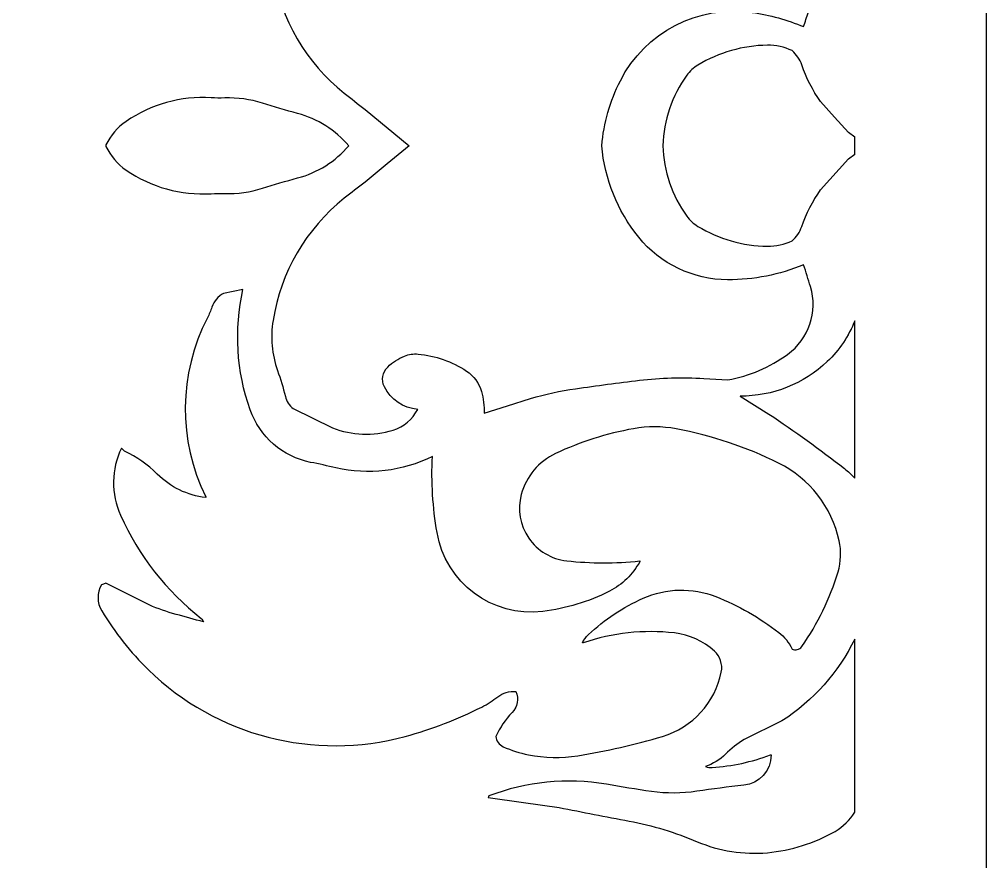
# Model space of a CAD drawing. Header units: centimetres. Extents: x -9.2 to 7.1, y -14.1 to 13.9.
# Drawn here: x -5.498 to -1.817, y -2.823 to 0.384 of the extents above; entities that cross this region are included whole.
import ezdxf

# ---------------------------------------------------------------- set-up
doc = ezdxf.new("R2010")
doc.units = ezdxf.units.CM
doc.header["$MEASUREMENT"] = 0
doc.layers.add('layer 1', color=7, linetype='Continuous')

msp = doc.modelspace()

# ---------------------------------------------------------------- linework, layer by layer
at = {"layer": 'layer 1', "color": 177}
for points, knots in [([(-9.17793, 13.91214), (-9.17793, 13.91214), (-1.81724, 13.91214), (-1.81724, 13.91214), (-1.81724, 13.91214), (-1.81724, 13.91214), (-1.81724, -14.10717), (-1.81724, -14.10717), (-1.81724, -14.10717), (-1.81724, -14.10717), (-9.17793, -14.10717), (-9.17793, -14.10717), (-9.17793, -14.10717), (-9.17793, -14.10717), (-9.17793, 13.91214), (-9.17793, 13.91214)], [0, 0, 0, 0, 0.2, 0.2, 0.2, 0.2, 0.4, 0.4, 0.4, 0.4, 0.6, 0.6, 0.6, 0.6, 1, 1, 1, 1]), ([(-3.28163, -0.09752), (-3.27059, -0.22496), (-3.2217, -0.34609), (-3.14118, -0.44548), (-3.14118, -0.44548), (-3.05841, -0.5476), (-2.93431, -0.60717), (-2.80286, -0.60777), (-2.80286, -0.60777), (-2.70357, -0.60823), (-2.60524, -0.58883), (-2.51355, -0.5507), (-2.51355, -0.5507), (-2.50473, -0.57832), (-2.4961, -0.60602), (-2.48764, -0.63377), (-2.48764, -0.63377), (-2.45845, -0.72942), (-2.4935, -0.83312), (-2.57463, -0.8916), (-2.57463, -0.8916), (-2.64235, -0.94035), (-2.71998, -0.97367), (-2.80196, -0.98918), (-2.80196, -0.98918), (-2.80196, -0.98918), (-2.84757, -0.98623), (-2.84757, -0.98623), (-2.84757, -0.98623), (-2.84757, -0.98623), (-2.89319, -0.98329), (-2.89319, -0.98329), (-2.89319, -0.98329), (-2.9749, -0.9781), (-3.0569, -0.98044), (-3.13819, -0.99029), (-3.13819, -0.99029), (-3.21929, -1.00011), (-3.3003, -1.01078), (-3.38118, -1.02232), (-3.38118, -1.02232), (-3.4391, -1.03057), (-3.49631, -1.0431), (-3.55237, -1.0598), (-3.55237, -1.0598), (-3.55237, -1.0598), (-3.64066, -1.08775), (-3.64066, -1.08775), (-3.64066, -1.08775), (-3.64066, -1.08775), (-3.72895, -1.11571), (-3.72895, -1.11571), (-3.72895, -1.11571), (-3.72849, -1.08789), (-3.73201, -1.06015), (-3.7394, -1.03333), (-3.7394, -1.03333), (-3.74824, -1.00119), (-3.76846, -0.97338), (-3.79633, -0.95507), (-3.79633, -0.95507), (-3.85154, -0.91878), (-3.91478, -0.89656), (-3.98055, -0.89037), (-3.98055, -0.89037), (-3.99809, -0.88871), (-4.01575, -0.89132), (-4.03206, -0.89794), (-4.03206, -0.89794), (-4.0559, -0.90764), (-4.07763, -0.92184), (-4.09606, -0.93981), (-4.09606, -0.93981), (-4.11624, -0.95949), (-4.12144, -0.98993), (-4.10889, -1.01518), (-4.10889, -1.01518), (-4.08459, -1.06409), (-4.03647, -1.09667), (-3.98203, -1.101), (-3.98203, -1.101), (-4.00113, -1.13909), (-4.03504, -1.1677), (-4.0758, -1.18013), (-4.0758, -1.18013), (-4.15122, -1.20311), (-4.23222, -1.20011), (-4.30574, -1.17162), (-4.30574, -1.17162), (-4.30574, -1.17162), (-4.38078, -1.13483), (-4.38078, -1.13483), (-4.38078, -1.13483), (-4.38078, -1.13483), (-4.45583, -1.09804), (-4.45583, -1.09804), (-4.45583, -1.09804), (-4.47052, -1.08628), (-4.48095, -1.07002), (-4.48553, -1.05176), (-4.48553, -1.05176), (-4.4939, -1.01844), (-4.50377, -0.98551), (-4.51514, -0.95308), (-4.51514, -0.95308), (-4.53655, -0.892), (-4.54245, -0.82651), (-4.53233, -0.76258), (-4.53233, -0.76258), (-4.5033, -0.57921), (-4.40652, -0.41329), (-4.26126, -0.29768), (-4.26126, -0.29768), (-4.23506, -0.27683), (-4.20869, -0.25622), (-4.18214, -0.23583), (-4.18214, -0.23583), (-4.18214, -0.23583), (-4.09826, -0.16668), (-4.09826, -0.16668), (-4.09826, -0.16668), (-4.09826, -0.16668), (-4.01439, -0.09752), (-4.01439, -0.09752), (-4.01439, -0.09752), (-4.01439, -0.09752), (-4.18214, 0.04078), (-4.18214, 0.04078), (-4.18214, 0.04078), (-4.20869, 0.06116), (-4.23506, 0.08178), (-4.26126, 0.10262), (-4.26126, 0.10262), (-4.40654, 0.21821), (-4.50327, 0.38416), (-4.53233, 0.56753), (-4.53233, 0.56753), (-4.54246, 0.63147), (-4.53655, 0.69694), (-4.51514, 0.75803), (-4.51514, 0.75803), (-4.50377, 0.79046), (-4.4939, 0.8234), (-4.48553, 0.85674), (-4.48553, 0.85674), (-4.48095, 0.87499), (-4.47052, 0.89125), (-4.45583, 0.90301), (-4.45583, 0.90301), (-4.45583, 0.90301), (-4.30574, 0.97657), (-4.30574, 0.97657), (-4.30574, 0.97657), (-4.23222, 1.00506), (-4.15122, 1.00806), (-4.07581, 0.98508), (-4.07581, 0.98508), (-4.03504, 0.97267), (-4.00113, 0.94404), (-3.98203, 0.90594), (-3.98203, 0.90594), (-4.03647, 0.90159), (-4.08461, 0.86905), (-4.10889, 0.82014), (-4.10889, 0.82014), (-4.12143, 0.79486), (-4.11625, 0.76443), (-4.09606, 0.74475), (-4.09606, 0.74475), (-4.0538, 0.70358), (-3.99382, 0.68623), (-3.93612, 0.69854), (-3.93612, 0.69854), (-3.88113, 0.71026), (-3.82958, 0.7344), (-3.78536, 0.76914), (-3.78536, 0.76914), (-3.76305, 0.78668), (-3.74693, 0.8109), (-3.7394, 0.83829), (-3.7394, 0.83829), (-3.73201, 0.86511), (-3.72849, 0.89283), (-3.72895, 0.92065), (-3.72895, 0.92065), (-3.72895, 0.92065), (-3.64066, 0.8927), (-3.64066, 0.8927), (-3.64066, 0.8927), (-3.64066, 0.8927), (-3.55237, 0.86475), (-3.55237, 0.86475), (-3.55237, 0.86475), (-3.4963, 0.84805), (-3.43909, 0.83552), (-3.38117, 0.82727), (-3.38117, 0.82727), (-3.3003, 0.81574), (-3.21929, 0.80506), (-3.13819, 0.79524), (-3.13819, 0.79524), (-3.0569, 0.78539), (-2.9749, 0.78305), (-2.89319, 0.78823), (-2.89319, 0.78823), (-2.89319, 0.78823), (-2.84757, 0.79118), (-2.84757, 0.79118), (-2.84757, 0.79118), (-2.84757, 0.79118), (-2.80196, 0.79412), (-2.80196, 0.79412), (-2.80196, 0.79412), (-2.74309, 0.78299), (-2.68598, 0.764), (-2.63216, 0.73767), (-2.63216, 0.73767), (-2.51118, 0.67855), (-2.45277, 0.53873), (-2.49546, 0.41101), (-2.49546, 0.41101), (-2.50162, 0.39261), (-2.50765, 0.37416), (-2.51355, 0.35567), (-2.51355, 0.35567), (-2.57635, 0.38178), (-2.64214, 0.39993), (-2.70945, 0.40969), (-2.70945, 0.40969), (-2.91518, 0.43947), (-3.11685, 0.33505), (-3.21098, 0.14971), (-3.21098, 0.14971), (-3.25019, 0.07259), (-3.27416, -0.01133), (-3.28163, -0.09752), (-3.28163, -0.09752), (-3.28163, -0.09752), (-3.28163, -0.09752), (-3.28163, -0.09752)], [0, 0, 0, 0, 0.0163934, 0.0163934, 0.0163934, 0.0163934, 0.0327869, 0.0327869, 0.0327869, 0.0327869, 0.0491803, 0.0491803, 0.0491803, 0.0491803, 0.0655738, 0.0655738, 0.0655738, 0.0655738, 0.0819672, 0.0819672, 0.0819672, 0.0819672, 0.0983607, 0.0983607, 0.0983607, 0.0983607, 0.1147541, 0.1147541, 0.1147541, 0.1147541, 0.1311475, 0.1311475, 0.1311475, 0.1311475, 0.147541, 0.147541, 0.147541, 0.147541, 0.1639344, 0.1639344, 0.1639344, 0.1639344, 0.1803279, 0.1803279, 0.1803279, 0.1803279, 0.1967213, 0.1967213, 0.1967213, 0.1967213, 0.2131148, 0.2131148, 0.2131148, 0.2131148, 0.2295082, 0.2295082, 0.2295082, 0.2295082, 0.2459016, 0.2459016, 0.2459016, 0.2459016, 0.2622951, 0.2622951, 0.2622951, 0.2622951, 0.2786885, 0.2786885, 0.2786885, 0.2786885, 0.295082, 0.295082, 0.295082, 0.295082, 0.3114754, 0.3114754, 0.3114754, 0.3114754, 0.3278689, 0.3278689, 0.3278689, 0.3278689, 0.3442623, 0.3442623, 0.3442623, 0.3442623, 0.3606557, 0.3606557, 0.3606557, 0.3606557, 0.3770492, 0.3770492, 0.3770492, 0.3770492, 0.3934426, 0.3934426, 0.3934426, 0.3934426, 0.4098361, 0.4098361, 0.4098361, 0.4098361, 0.4262295, 0.4262295, 0.4262295, 0.4262295, 0.442623, 0.442623, 0.442623, 0.442623, 0.4590164, 0.4590164, 0.4590164, 0.4590164, 0.4754098, 0.4754098, 0.4754098, 0.4754098, 0.4918033, 0.4918033, 0.4918033, 0.4918033, 0.5081967, 0.5081967, 0.5081967, 0.5081967, 0.5245902, 0.5245902, 0.5245902, 0.5245902, 0.5409836, 0.5409836, 0.5409836, 0.5409836, 0.557377, 0.557377, 0.557377, 0.557377, 0.5737705, 0.5737705, 0.5737705, 0.5737705, 0.5901639, 0.5901639, 0.5901639, 0.5901639, 0.6065574, 0.6065574, 0.6065574, 0.6065574, 0.6229508, 0.6229508, 0.6229508, 0.6229508, 0.6393443, 0.6393443, 0.6393443, 0.6393443, 0.6557377, 0.6557377, 0.6557377, 0.6557377, 0.6721311, 0.6721311, 0.6721311, 0.6721311, 0.6885246, 0.6885246, 0.6885246, 0.6885246, 0.704918, 0.704918, 0.704918, 0.704918, 0.7213115, 0.7213115, 0.7213115, 0.7213115, 0.7377049, 0.7377049, 0.7377049, 0.7377049, 0.7540984, 0.7540984, 0.7540984, 0.7540984, 0.7704918, 0.7704918, 0.7704918, 0.7704918, 0.7868852, 0.7868852, 0.7868852, 0.7868852, 0.8032787, 0.8032787, 0.8032787, 0.8032787, 0.8196721, 0.8196721, 0.8196721, 0.8196721, 0.8360656, 0.8360656, 0.8360656, 0.8360656, 0.852459, 0.852459, 0.852459, 0.852459, 0.8688525, 0.8688525, 0.8688525, 0.8688525, 0.8852459, 0.8852459, 0.8852459, 0.8852459, 0.9016393, 0.9016393, 0.9016393, 0.9016393, 0.9180328, 0.9180328, 0.9180328, 0.9180328, 0.9344262, 0.9344262, 0.9344262, 0.9344262, 0.9508197, 0.9508197, 0.9508197, 0.9508197, 0.9672131, 0.9672131, 0.9672131, 0.9672131, 1, 1, 1, 1]), ([(-2.31906, -0.0651), (-2.31906, -0.0651), (-2.31906, -0.12994), (-2.31906, -0.12994), (-2.31906, -0.12994), (-2.31906, -0.12994), (-2.34289, -0.14756), (-2.34289, -0.14756), (-2.34289, -0.14756), (-2.34289, -0.14756), (-2.44882, -0.26527), (-2.44882, -0.26527), (-2.44882, -0.26527), (-2.47933, -0.30824), (-2.50352, -0.35536), (-2.52068, -0.4052), (-2.52068, -0.4052), (-2.52794, -0.42628), (-2.54073, -0.44502), (-2.55771, -0.45946), (-2.55771, -0.45946), (-2.58693, -0.47351), (-2.61902, -0.48058), (-2.65145, -0.48011), (-2.65145, -0.48011), (-2.74472, -0.47877), (-2.83601, -0.45262), (-2.91586, -0.40439), (-2.91586, -0.40439), (-2.93241, -0.39438), (-2.94681, -0.38118), (-2.9582, -0.36557), (-2.9582, -0.36557), (-3.01512, -0.28759), (-3.04684, -0.19403), (-3.04914, -0.09752), (-3.04914, -0.09752), (-3.04685, -0.00102), (-3.01511, 0.09254), (-2.9582, 0.17052), (-2.9582, 0.17052), (-2.94681, 0.18614), (-2.93241, 0.19935), (-2.91586, 0.20934), (-2.91586, 0.20934), (-2.83599, 0.25759), (-2.74468, 0.28371), (-2.6514, 0.28505), (-2.6514, 0.28505), (-2.619, 0.28552), (-2.58692, 0.27845), (-2.55771, 0.26445), (-2.55771, 0.26445), (-2.54061, 0.24988), (-2.52774, 0.23099), (-2.52044, 0.20977), (-2.52044, 0.20977), (-2.50335, 0.16007), (-2.47924, 0.11308), (-2.44882, 0.07021), (-2.44882, 0.07021), (-2.44882, 0.07021), (-2.39585, 0.01137), (-2.39585, 0.01137), (-2.39585, 0.01137), (-2.39585, 0.01137), (-2.34289, -0.04749), (-2.34289, -0.04749), (-2.34289, -0.04749), (-2.34289, -0.04749), (-2.31906, -0.0651), (-2.31906, -0.0651)], [0, 0, 0, 0, 0.0526316, 0.0526316, 0.0526316, 0.0526316, 0.1052632, 0.1052632, 0.1052632, 0.1052632, 0.1578947, 0.1578947, 0.1578947, 0.1578947, 0.2105263, 0.2105263, 0.2105263, 0.2105263, 0.2631579, 0.2631579, 0.2631579, 0.2631579, 0.3157895, 0.3157895, 0.3157895, 0.3157895, 0.3684211, 0.3684211, 0.3684211, 0.3684211, 0.4210526, 0.4210526, 0.4210526, 0.4210526, 0.4736842, 0.4736842, 0.4736842, 0.4736842, 0.5263158, 0.5263158, 0.5263158, 0.5263158, 0.5789474, 0.5789474, 0.5789474, 0.5789474, 0.6315789, 0.6315789, 0.6315789, 0.6315789, 0.6842105, 0.6842105, 0.6842105, 0.6842105, 0.7368421, 0.7368421, 0.7368421, 0.7368421, 0.7894737, 0.7894737, 0.7894737, 0.7894737, 0.8421053, 0.8421053, 0.8421053, 0.8421053, 0.8947368, 0.8947368, 0.8947368, 0.8947368, 1, 1, 1, 1]), ([(-4.24395, -0.09752), (-4.29489, -0.15728), (-4.36288, -0.20011), (-4.43877, -0.22028), (-4.43877, -0.22028), (-4.48372, -0.23223), (-4.52836, -0.24528), (-4.57265, -0.25944), (-4.57265, -0.25944), (-4.61901, -0.27427), (-4.6676, -0.28101), (-4.71623, -0.27937), (-4.71623, -0.27937), (-4.73349, -0.2788), (-4.75078, -0.27903), (-4.76803, -0.28007), (-4.76803, -0.28007), (-4.88275, -0.28702), (-4.99657, -0.25531), (-5.09121, -0.19008), (-5.09121, -0.19008), (-5.12414, -0.16738), (-5.1506, -0.13649), (-5.16799, -0.10045), (-5.16799, -0.10045), (-5.16799, -0.10045), (-5.16799, -0.09899), (-5.16799, -0.09899), (-5.16799, -0.09899), (-5.16799, -0.09899), (-5.16799, -0.09752), (-5.16799, -0.09752), (-5.16799, -0.09752), (-5.16799, -0.09752), (-5.16799, -0.09604), (-5.16799, -0.09604), (-5.16799, -0.09604), (-5.16799, -0.09604), (-5.16799, -0.09458), (-5.16799, -0.09458), (-5.16799, -0.09458), (-5.1506, -0.05854), (-5.12414, -0.02766), (-5.09121, -0.00496), (-5.09121, -0.00496), (-4.99657, 0.06028), (-4.88275, 0.09195), (-4.76801, 0.08502), (-4.76801, 0.08502), (-4.75077, 0.08398), (-4.73349, 0.08375), (-4.71623, 0.08433), (-4.71623, 0.08433), (-4.6676, 0.08596), (-4.61901, 0.07922), (-4.57265, 0.0644), (-4.57265, 0.0644), (-4.52836, 0.05023), (-4.48372, 0.03717), (-4.43877, 0.02523), (-4.43877, 0.02523), (-4.36288, 0.00506), (-4.29489, -0.03778), (-4.24395, -0.09752)], [0, 0, 0, 0, 0.0588235, 0.0588235, 0.0588235, 0.0588235, 0.1176471, 0.1176471, 0.1176471, 0.1176471, 0.1764706, 0.1764706, 0.1764706, 0.1764706, 0.2352941, 0.2352941, 0.2352941, 0.2352941, 0.2941176, 0.2941176, 0.2941176, 0.2941176, 0.3529412, 0.3529412, 0.3529412, 0.3529412, 0.4117647, 0.4117647, 0.4117647, 0.4117647, 0.4705882, 0.4705882, 0.4705882, 0.4705882, 0.5294118, 0.5294118, 0.5294118, 0.5294118, 0.5882353, 0.5882353, 0.5882353, 0.5882353, 0.6470588, 0.6470588, 0.6470588, 0.6470588, 0.7058824, 0.7058824, 0.7058824, 0.7058824, 0.7647059, 0.7647059, 0.7647059, 0.7647059, 0.8235294, 0.8235294, 0.8235294, 0.8235294, 0.8823529, 0.8823529, 0.8823529, 0.8823529, 1, 1, 1, 1]), ([(-4.64709, -0.64488), (-4.68098, -0.79719), (-4.6714, -0.95588), (-4.61939, -1.10301), (-4.61939, -1.10301), (-4.58316, -1.20543), (-4.4959, -1.28124), (-4.3894, -1.30268), (-4.3894, -1.30268), (-4.35724, -1.30916), (-4.32516, -1.31609), (-4.29318, -1.32346), (-4.29318, -1.32346), (-4.1695, -1.35197), (-4.03985, -1.33681), (-3.9261, -1.28048), (-3.9261, -1.28048), (-3.9307, -1.37728), (-3.9248, -1.47427), (-3.9085, -1.56978), (-3.9085, -1.56978), (-3.87574, -1.76113), (-3.69911, -1.89324), (-3.50636, -1.8701), (-3.50636, -1.8701), (-3.41786, -1.85954), (-3.33193, -1.83353), (-3.25243, -1.79326), (-3.25243, -1.79326), (-3.20344, -1.76845), (-3.1633, -1.72917), (-3.13743, -1.68071), (-3.13743, -1.68071), (-3.13743, -1.68071), (-3.13743, -1.67924), (-3.13743, -1.67924), (-3.13743, -1.67924), (-3.13743, -1.67924), (-3.13743, -1.67776), (-3.13743, -1.67776), (-3.13743, -1.67776), (-3.22975, -1.68766), (-3.32287, -1.68754), (-3.41516, -1.67741), (-3.41516, -1.67741), (-3.47359, -1.67103), (-3.52632, -1.63945), (-3.55952, -1.59092), (-3.55952, -1.59092), (-3.59271, -1.54241), (-3.60295, -1.48148), (-3.58769, -1.4247), (-3.58769, -1.4247), (-3.56926, -1.35626), (-3.52159, -1.29936), (-3.45746, -1.26918), (-3.45746, -1.26918), (-3.3632, -1.22482), (-3.26351, -1.19301), (-3.16099, -1.17455), (-3.16099, -1.17455), (-3.1071, -1.16485), (-3.05187, -1.16508), (-2.99806, -1.17522), (-2.99806, -1.17522), (-2.86288, -1.20069), (-2.73181, -1.24463), (-2.6086, -1.3058), (-2.6086, -1.3058), (-2.49097, -1.36418), (-2.40619, -1.47295), (-2.37819, -1.60126), (-2.37819, -1.60126), (-2.36966, -1.64034), (-2.3712, -1.68096), (-2.38264, -1.71929), (-2.38264, -1.71929), (-2.413, -1.82107), (-2.45971, -1.91727), (-2.5209, -2.00409), (-2.5209, -2.00409), (-2.52917, -2.01586), (-2.54487, -2.01975), (-2.55771, -2.01324), (-2.55771, -2.01324), (-2.5693, -1.98852), (-2.58659, -1.96693), (-2.60818, -1.95022), (-2.60818, -1.95022), (-2.68131, -1.89364), (-2.76205, -1.84769), (-2.84807, -1.81371), (-2.84807, -1.81371), (-2.93716, -1.77854), (-3.03658, -1.78073), (-3.12401, -1.81984), (-3.12401, -1.81984), (-3.20073, -1.85416), (-3.27118, -1.901), (-3.3325, -1.95846), (-3.3325, -1.95846), (-3.34199, -1.96734), (-3.34968, -1.97793), (-3.35521, -1.98969), (-3.35521, -1.98969), (-3.35521, -1.98969), (-3.35373, -1.98969), (-3.35373, -1.98969), (-3.35373, -1.98969), (-3.35373, -1.98969), (-3.35226, -1.98969), (-3.35226, -1.98969), (-3.35226, -1.98969), (-3.24086, -1.95154), (-3.12229, -1.93874), (-3.0053, -1.95219), (-3.0053, -1.95219), (-2.94867, -1.95869), (-2.89545, -1.98279), (-2.85319, -2.02105), (-2.85319, -2.02105), (-2.83099, -2.04114), (-2.821, -2.07146), (-2.82689, -2.10081), (-2.82689, -2.10081), (-2.85022, -2.21736), (-2.93609, -2.31156), (-3.04993, -2.34569), (-3.04993, -2.34569), (-3.15581, -2.37741), (-3.26371, -2.40202), (-3.37287, -2.41933), (-3.37287, -2.41933), (-3.43528, -2.42923), (-3.49897, -2.42798), (-3.56094, -2.41565), (-3.56094, -2.41565), (-3.59379, -2.40911), (-3.62578, -2.39887), (-3.65633, -2.38514), (-3.65633, -2.38514), (-3.67215, -2.37803), (-3.68301, -2.36302), (-3.6848, -2.34576), (-3.6848, -2.34576), (-3.66916, -2.31247), (-3.64823, -2.28191), (-3.62283, -2.25531), (-3.62283, -2.25531), (-3.60239, -2.23386), (-3.59666, -2.20233), (-3.60829, -2.17509), (-3.60829, -2.17509), (-3.63304, -2.17237), (-3.65786, -2.17951), (-3.67736, -2.19498), (-3.67736, -2.19498), (-3.69618, -2.20991), (-3.71641, -2.22296), (-3.73777, -2.23395), (-3.73777, -2.23395), (-3.83086, -2.28093), (-3.92848, -2.31841), (-4.0291, -2.34576), (-4.0291, -2.34576), (-4.37647, -2.44027), (-4.74822, -2.34384), (-5.00613, -2.09268), (-5.00613, -2.09268), (-5.07473, -2.02576), (-5.13454, -1.95035), (-5.1841, -1.86831), (-5.1841, -1.86831), (-5.20247, -1.83791), (-5.20305, -1.79995), (-5.18564, -1.76898), (-5.18564, -1.76898), (-5.18564, -1.76898), (-5.17681, -1.76604), (-5.17681, -1.76604), (-5.17681, -1.76604), (-5.17681, -1.76604), (-5.16799, -1.76309), (-5.16799, -1.76309), (-5.16799, -1.76309), (-5.16799, -1.76309), (-5.0032, -1.84549), (-5.0032, -1.84549), (-5.0032, -1.84549), (-4.97019, -1.86006), (-4.93612, -1.87203), (-4.90128, -1.8813), (-4.90128, -1.8813), (-4.86648, -1.89055), (-4.83178, -1.90021), (-4.7972, -1.91024), (-4.7972, -1.91024), (-4.7972, -1.91024), (-4.80306, -1.89846), (-4.80306, -1.89846), (-4.80306, -1.89846), (-4.80391, -1.89806), (-4.8047, -1.89757), (-4.80544, -1.89699), (-4.80544, -1.89699), (-4.9382, -1.7929), (-5.04365, -1.65797), (-5.11262, -1.50401), (-5.11262, -1.50401), (-5.1492, -1.4224), (-5.1479, -1.32873), (-5.10913, -1.24812), (-5.10913, -1.24812), (-5.10913, -1.24812), (-5.09735, -1.25989), (-5.09735, -1.25989), (-5.09735, -1.25989), (-5.05101, -1.28153), (-5.00883, -1.31116), (-4.97277, -1.34744), (-4.97277, -1.34744), (-4.92322, -1.39727), (-4.85819, -1.42866), (-4.78836, -1.43645), (-4.78836, -1.43645), (-4.78836, -1.43645), (-4.78836, -1.43499), (-4.78836, -1.43499), (-4.78836, -1.43499), (-4.78836, -1.43499), (-4.78836, -1.43352), (-4.78836, -1.43352), (-4.78836, -1.43352), (-4.89452, -1.2184), (-4.89213, -0.96543), (-4.78212, -0.75226), (-4.78212, -0.75226), (-4.77533, -0.73913), (-4.76958, -0.72551), (-4.76489, -0.71149), (-4.76489, -0.71149), (-4.7574, -0.68914), (-4.74155, -0.67054), (-4.72068, -0.65959), (-4.72068, -0.65959), (-4.72068, -0.65959), (-4.68389, -0.65223), (-4.68389, -0.65223), (-4.68389, -0.65223), (-4.68389, -0.65223), (-4.64709, -0.64488), (-4.64709, -0.64488)], [0, 0, 0, 0, 0.015625, 0.015625, 0.015625, 0.015625, 0.03125, 0.03125, 0.03125, 0.03125, 0.046875, 0.046875, 0.046875, 0.046875, 0.0625, 0.0625, 0.0625, 0.0625, 0.078125, 0.078125, 0.078125, 0.078125, 0.09375, 0.09375, 0.09375, 0.09375, 0.109375, 0.109375, 0.109375, 0.109375, 0.125, 0.125, 0.125, 0.125, 0.140625, 0.140625, 0.140625, 0.140625, 0.15625, 0.15625, 0.15625, 0.15625, 0.171875, 0.171875, 0.171875, 0.171875, 0.1875, 0.1875, 0.1875, 0.1875, 0.203125, 0.203125, 0.203125, 0.203125, 0.21875, 0.21875, 0.21875, 0.21875, 0.234375, 0.234375, 0.234375, 0.234375, 0.25, 0.25, 0.25, 0.25, 0.265625, 0.265625, 0.265625, 0.265625, 0.28125, 0.28125, 0.28125, 0.28125, 0.296875, 0.296875, 0.296875, 0.296875, 0.3125, 0.3125, 0.3125, 0.3125, 0.328125, 0.328125, 0.328125, 0.328125, 0.34375, 0.34375, 0.34375, 0.34375, 0.359375, 0.359375, 0.359375, 0.359375, 0.375, 0.375, 0.375, 0.375, 0.390625, 0.390625, 0.390625, 0.390625, 0.40625, 0.40625, 0.40625, 0.40625, 0.421875, 0.421875, 0.421875, 0.421875, 0.4375, 0.4375, 0.4375, 0.4375, 0.453125, 0.453125, 0.453125, 0.453125, 0.46875, 0.46875, 0.46875, 0.46875, 0.484375, 0.484375, 0.484375, 0.484375, 0.5, 0.5, 0.5, 0.5, 0.515625, 0.515625, 0.515625, 0.515625, 0.53125, 0.53125, 0.53125, 0.53125, 0.546875, 0.546875, 0.546875, 0.546875, 0.5625, 0.5625, 0.5625, 0.5625, 0.578125, 0.578125, 0.578125, 0.578125, 0.59375, 0.59375, 0.59375, 0.59375, 0.609375, 0.609375, 0.609375, 0.609375, 0.625, 0.625, 0.625, 0.625, 0.640625, 0.640625, 0.640625, 0.640625, 0.65625, 0.65625, 0.65625, 0.65625, 0.671875, 0.671875, 0.671875, 0.671875, 0.6875, 0.6875, 0.6875, 0.6875, 0.703125, 0.703125, 0.703125, 0.703125, 0.71875, 0.71875, 0.71875, 0.71875, 0.734375, 0.734375, 0.734375, 0.734375, 0.75, 0.75, 0.75, 0.75, 0.765625, 0.765625, 0.765625, 0.765625, 0.78125, 0.78125, 0.78125, 0.78125, 0.796875, 0.796875, 0.796875, 0.796875, 0.8125, 0.8125, 0.8125, 0.8125, 0.828125, 0.828125, 0.828125, 0.828125, 0.84375, 0.84375, 0.84375, 0.84375, 0.859375, 0.859375, 0.859375, 0.859375, 0.875, 0.875, 0.875, 0.875, 0.890625, 0.890625, 0.890625, 0.890625, 0.90625, 0.90625, 0.90625, 0.90625, 0.921875, 0.921875, 0.921875, 0.921875, 0.9375, 0.9375, 0.9375, 0.9375, 0.953125, 0.953125, 0.953125, 0.953125, 0.96875, 0.96875, 0.96875, 0.96875, 1, 1, 1, 1]), ([(-2.31906, -0.76389), (-2.31906, -0.76389), (-2.31906, -1.36303), (-2.31906, -1.36303), (-2.31906, -1.36303), (-2.33113, -1.34982), (-2.34432, -1.33754), (-2.35861, -1.32632), (-2.35861, -1.32632), (-2.4516, -1.2533), (-2.54747, -1.18403), (-2.64599, -1.11865), (-2.64599, -1.11865), (-2.64599, -1.11865), (-2.70043, -1.08481), (-2.70043, -1.08481), (-2.70043, -1.08481), (-2.70043, -1.08481), (-2.75488, -1.05096), (-2.75488, -1.05096), (-2.75488, -1.05096), (-2.63161, -1.05112), (-2.51306, -1.00396), (-2.42363, -0.91912), (-2.42363, -0.91912), (-2.37728, -0.87515), (-2.34187, -0.82201), (-2.31906, -0.76389)], [0, 0, 0, 0, 0.125, 0.125, 0.125, 0.125, 0.25, 0.25, 0.25, 0.25, 0.375, 0.375, 0.375, 0.375, 0.5, 0.5, 0.5, 0.5, 0.625, 0.625, 0.625, 0.625, 0.75, 0.75, 0.75, 0.75, 1, 1, 1, 1]), ([(-2.31906, -1.97573), (-2.31906, -1.97573), (-2.31906, -2.63464), (-2.31906, -2.63464), (-2.31906, -2.63464), (-2.33734, -2.66432), (-2.36291, -2.68944), (-2.39393, -2.7072), (-2.39393, -2.7072), (-2.47292, -2.75239), (-2.56073, -2.78009), (-2.65136, -2.78839), (-2.65136, -2.78839), (-2.74233, -2.79672), (-2.83398, -2.7824), (-2.91806, -2.74672), (-2.91806, -2.74672), (-3.00147, -2.71132), (-3.08841, -2.68498), (-3.17744, -2.66815), (-3.17744, -2.66815), (-3.26622, -2.65136), (-3.35491, -2.63414), (-3.4435, -2.61649), (-3.4435, -2.61649), (-3.4435, -2.61649), (-3.57887, -2.59737), (-3.57887, -2.59737), (-3.57887, -2.59737), (-3.57887, -2.59737), (-3.71424, -2.57825), (-3.71424, -2.57825), (-3.71424, -2.57825), (-3.71424, -2.57825), (-3.71277, -2.5753), (-3.71277, -2.5753), (-3.71277, -2.5753), (-3.71277, -2.5753), (-3.71129, -2.57236), (-3.71129, -2.57236), (-3.71129, -2.57236), (-3.56896, -2.51745), (-3.41431, -2.50221), (-3.26399, -2.52821), (-3.26399, -2.52821), (-3.20711, -2.53826), (-3.15008, -2.54736), (-3.09291, -2.55551), (-3.09291, -2.55551), (-3.03543, -2.5637), (-2.97707, -2.56342), (-2.91967, -2.55469), (-2.91967, -2.55469), (-2.86051, -2.5457), (-2.80114, -2.53812), (-2.74161, -2.53194), (-2.74161, -2.53194), (-2.68234, -2.52577), (-2.63727, -2.47599), (-2.63715, -2.41639), (-2.63715, -2.41639), (-2.63715, -2.41639), (-2.63863, -2.41639), (-2.63863, -2.41639), (-2.63863, -2.41639), (-2.63863, -2.41639), (-2.64011, -2.41639), (-2.64011, -2.41639), (-2.64011, -2.41639), (-2.71126, -2.44303), (-2.78596, -2.4591), (-2.86178, -2.46407), (-2.86178, -2.46407), (-2.87043, -2.46464), (-2.87912, -2.46344), (-2.8873, -2.46054), (-2.8873, -2.46054), (-2.85844, -2.45097), (-2.83225, -2.43475), (-2.81083, -2.41317), (-2.81083, -2.41317), (-2.78964, -2.39181), (-2.7659, -2.37312), (-2.74015, -2.35754), (-2.74015, -2.35754), (-2.74015, -2.35754), (-2.59596, -2.28691), (-2.59596, -2.28691), (-2.59596, -2.28691), (-2.47652, -2.20969), (-2.38118, -2.10189), (-2.31906, -1.97573)], [0, 0, 0, 0, 0.0416667, 0.0416667, 0.0416667, 0.0416667, 0.0833333, 0.0833333, 0.0833333, 0.0833333, 0.125, 0.125, 0.125, 0.125, 0.1666667, 0.1666667, 0.1666667, 0.1666667, 0.2083333, 0.2083333, 0.2083333, 0.2083333, 0.25, 0.25, 0.25, 0.25, 0.2916667, 0.2916667, 0.2916667, 0.2916667, 0.3333333, 0.3333333, 0.3333333, 0.3333333, 0.375, 0.375, 0.375, 0.375, 0.4166667, 0.4166667, 0.4166667, 0.4166667, 0.4583333, 0.4583333, 0.4583333, 0.4583333, 0.5, 0.5, 0.5, 0.5, 0.5416667, 0.5416667, 0.5416667, 0.5416667, 0.5833333, 0.5833333, 0.5833333, 0.5833333, 0.625, 0.625, 0.625, 0.625, 0.6666667, 0.6666667, 0.6666667, 0.6666667, 0.7083333, 0.7083333, 0.7083333, 0.7083333, 0.75, 0.75, 0.75, 0.75, 0.7916667, 0.7916667, 0.7916667, 0.7916667, 0.8333333, 0.8333333, 0.8333333, 0.8333333, 0.875, 0.875, 0.875, 0.875, 0.9166667, 0.9166667, 0.9166667, 0.9166667, 1, 1, 1, 1])]:
    msp.add_open_spline(points, degree=3, knots=knots, dxfattribs=at)
at = {"layer": 'layer 1', "color": 177, "lineweight": 9}
for points, knots in [([(-9.17793, 13.91214), (-9.17793, 13.91214), (-1.81724, 13.91214), (-1.81724, 13.91214), (-1.81724, 13.91214), (-1.81724, 13.91214), (-1.81724, -14.10717), (-1.81724, -14.10717), (-1.81724, -14.10717), (-1.81724, -14.10717), (-9.17793, -14.10717), (-9.17793, -14.10717), (-9.17793, -14.10717), (-9.17793, -14.10717), (-9.17793, 13.91214), (-9.17793, 13.91214)], [0, 0, 0, 0, 0.2, 0.2, 0.2, 0.2, 0.4, 0.4, 0.4, 0.4, 0.6, 0.6, 0.6, 0.6, 1, 1, 1, 1]), ([(-3.28163, -0.09752), (-3.27059, -0.22496), (-3.2217, -0.34609), (-3.14118, -0.44548), (-3.14118, -0.44548), (-3.05841, -0.5476), (-2.93431, -0.60717), (-2.80286, -0.60777), (-2.80286, -0.60777), (-2.70357, -0.60823), (-2.60524, -0.58883), (-2.51355, -0.5507), (-2.51355, -0.5507), (-2.50473, -0.57832), (-2.4961, -0.60602), (-2.48764, -0.63377), (-2.48764, -0.63377), (-2.45845, -0.72942), (-2.4935, -0.83312), (-2.57463, -0.8916), (-2.57463, -0.8916), (-2.64235, -0.94035), (-2.71998, -0.97367), (-2.80196, -0.98918), (-2.80196, -0.98918), (-2.80196, -0.98918), (-2.84757, -0.98623), (-2.84757, -0.98623), (-2.84757, -0.98623), (-2.84757, -0.98623), (-2.89319, -0.98329), (-2.89319, -0.98329), (-2.89319, -0.98329), (-2.9749, -0.9781), (-3.0569, -0.98044), (-3.13819, -0.99029), (-3.13819, -0.99029), (-3.21929, -1.00011), (-3.3003, -1.01078), (-3.38118, -1.02232), (-3.38118, -1.02232), (-3.4391, -1.03057), (-3.49631, -1.0431), (-3.55237, -1.0598), (-3.55237, -1.0598), (-3.55237, -1.0598), (-3.64066, -1.08775), (-3.64066, -1.08775), (-3.64066, -1.08775), (-3.64066, -1.08775), (-3.72895, -1.11571), (-3.72895, -1.11571), (-3.72895, -1.11571), (-3.72849, -1.08789), (-3.73201, -1.06015), (-3.7394, -1.03333), (-3.7394, -1.03333), (-3.74824, -1.00119), (-3.76846, -0.97338), (-3.79633, -0.95507), (-3.79633, -0.95507), (-3.85154, -0.91878), (-3.91478, -0.89656), (-3.98055, -0.89037), (-3.98055, -0.89037), (-3.99809, -0.88871), (-4.01575, -0.89132), (-4.03206, -0.89794), (-4.03206, -0.89794), (-4.0559, -0.90764), (-4.07763, -0.92184), (-4.09606, -0.93981), (-4.09606, -0.93981), (-4.11624, -0.95949), (-4.12144, -0.98993), (-4.10889, -1.01518), (-4.10889, -1.01518), (-4.08459, -1.06409), (-4.03647, -1.09667), (-3.98203, -1.101), (-3.98203, -1.101), (-4.00113, -1.13909), (-4.03504, -1.1677), (-4.0758, -1.18013), (-4.0758, -1.18013), (-4.15122, -1.20311), (-4.23222, -1.20011), (-4.30574, -1.17162), (-4.30574, -1.17162), (-4.30574, -1.17162), (-4.38078, -1.13483), (-4.38078, -1.13483), (-4.38078, -1.13483), (-4.38078, -1.13483), (-4.45583, -1.09804), (-4.45583, -1.09804), (-4.45583, -1.09804), (-4.47052, -1.08628), (-4.48095, -1.07002), (-4.48553, -1.05176), (-4.48553, -1.05176), (-4.4939, -1.01844), (-4.50377, -0.98551), (-4.51514, -0.95308), (-4.51514, -0.95308), (-4.53655, -0.892), (-4.54245, -0.82651), (-4.53233, -0.76258), (-4.53233, -0.76258), (-4.5033, -0.57921), (-4.40652, -0.41329), (-4.26126, -0.29768), (-4.26126, -0.29768), (-4.23506, -0.27683), (-4.20869, -0.25622), (-4.18214, -0.23583), (-4.18214, -0.23583), (-4.18214, -0.23583), (-4.09826, -0.16668), (-4.09826, -0.16668), (-4.09826, -0.16668), (-4.09826, -0.16668), (-4.01439, -0.09752), (-4.01439, -0.09752), (-4.01439, -0.09752), (-4.01439, -0.09752), (-4.18214, 0.04078), (-4.18214, 0.04078), (-4.18214, 0.04078), (-4.20869, 0.06116), (-4.23506, 0.08178), (-4.26126, 0.10262), (-4.26126, 0.10262), (-4.40654, 0.21821), (-4.50327, 0.38416), (-4.53233, 0.56753), (-4.53233, 0.56753), (-4.54246, 0.63147), (-4.53655, 0.69694), (-4.51514, 0.75803), (-4.51514, 0.75803), (-4.50377, 0.79046), (-4.4939, 0.8234), (-4.48553, 0.85674), (-4.48553, 0.85674), (-4.48095, 0.87499), (-4.47052, 0.89125), (-4.45583, 0.90301), (-4.45583, 0.90301), (-4.45583, 0.90301), (-4.30574, 0.97657), (-4.30574, 0.97657), (-4.30574, 0.97657), (-4.23222, 1.00506), (-4.15122, 1.00806), (-4.07581, 0.98508), (-4.07581, 0.98508), (-4.03504, 0.97267), (-4.00113, 0.94404), (-3.98203, 0.90594), (-3.98203, 0.90594), (-4.03647, 0.90159), (-4.08461, 0.86905), (-4.10889, 0.82014), (-4.10889, 0.82014), (-4.12143, 0.79486), (-4.11625, 0.76443), (-4.09606, 0.74475), (-4.09606, 0.74475), (-4.0538, 0.70358), (-3.99382, 0.68623), (-3.93612, 0.69854), (-3.93612, 0.69854), (-3.88113, 0.71026), (-3.82958, 0.7344), (-3.78536, 0.76914), (-3.78536, 0.76914), (-3.76305, 0.78668), (-3.74693, 0.8109), (-3.7394, 0.83829), (-3.7394, 0.83829), (-3.73201, 0.86511), (-3.72849, 0.89283), (-3.72895, 0.92065), (-3.72895, 0.92065), (-3.72895, 0.92065), (-3.64066, 0.8927), (-3.64066, 0.8927), (-3.64066, 0.8927), (-3.64066, 0.8927), (-3.55237, 0.86475), (-3.55237, 0.86475), (-3.55237, 0.86475), (-3.4963, 0.84805), (-3.43909, 0.83552), (-3.38117, 0.82727), (-3.38117, 0.82727), (-3.3003, 0.81574), (-3.21929, 0.80506), (-3.13819, 0.79524), (-3.13819, 0.79524), (-3.0569, 0.78539), (-2.9749, 0.78305), (-2.89319, 0.78823), (-2.89319, 0.78823), (-2.89319, 0.78823), (-2.84757, 0.79118), (-2.84757, 0.79118), (-2.84757, 0.79118), (-2.84757, 0.79118), (-2.80196, 0.79412), (-2.80196, 0.79412), (-2.80196, 0.79412), (-2.74309, 0.78299), (-2.68598, 0.764), (-2.63216, 0.73767), (-2.63216, 0.73767), (-2.51118, 0.67855), (-2.45277, 0.53873), (-2.49546, 0.41101), (-2.49546, 0.41101), (-2.50162, 0.39261), (-2.50765, 0.37416), (-2.51355, 0.35567), (-2.51355, 0.35567), (-2.57635, 0.38178), (-2.64214, 0.39993), (-2.70945, 0.40969), (-2.70945, 0.40969), (-2.91518, 0.43947), (-3.11685, 0.33505), (-3.21098, 0.14971), (-3.21098, 0.14971), (-3.25019, 0.07259), (-3.27416, -0.01133), (-3.28163, -0.09752)], [0, 0, 0, 0, 0.0166667, 0.0166667, 0.0166667, 0.0166667, 0.0333333, 0.0333333, 0.0333333, 0.0333333, 0.05, 0.05, 0.05, 0.05, 0.0666667, 0.0666667, 0.0666667, 0.0666667, 0.0833333, 0.0833333, 0.0833333, 0.0833333, 0.1, 0.1, 0.1, 0.1, 0.1166667, 0.1166667, 0.1166667, 0.1166667, 0.1333333, 0.1333333, 0.1333333, 0.1333333, 0.15, 0.15, 0.15, 0.15, 0.1666667, 0.1666667, 0.1666667, 0.1666667, 0.1833333, 0.1833333, 0.1833333, 0.1833333, 0.2, 0.2, 0.2, 0.2, 0.2166667, 0.2166667, 0.2166667, 0.2166667, 0.2333333, 0.2333333, 0.2333333, 0.2333333, 0.25, 0.25, 0.25, 0.25, 0.2666667, 0.2666667, 0.2666667, 0.2666667, 0.2833333, 0.2833333, 0.2833333, 0.2833333, 0.3, 0.3, 0.3, 0.3, 0.3166667, 0.3166667, 0.3166667, 0.3166667, 0.3333333, 0.3333333, 0.3333333, 0.3333333, 0.35, 0.35, 0.35, 0.35, 0.3666667, 0.3666667, 0.3666667, 0.3666667, 0.3833333, 0.3833333, 0.3833333, 0.3833333, 0.4, 0.4, 0.4, 0.4, 0.4166667, 0.4166667, 0.4166667, 0.4166667, 0.4333333, 0.4333333, 0.4333333, 0.4333333, 0.45, 0.45, 0.45, 0.45, 0.4666667, 0.4666667, 0.4666667, 0.4666667, 0.4833333, 0.4833333, 0.4833333, 0.4833333, 0.5, 0.5, 0.5, 0.5, 0.5166667, 0.5166667, 0.5166667, 0.5166667, 0.5333333, 0.5333333, 0.5333333, 0.5333333, 0.55, 0.55, 0.55, 0.55, 0.5666667, 0.5666667, 0.5666667, 0.5666667, 0.5833333, 0.5833333, 0.5833333, 0.5833333, 0.6, 0.6, 0.6, 0.6, 0.6166667, 0.6166667, 0.6166667, 0.6166667, 0.6333333, 0.6333333, 0.6333333, 0.6333333, 0.65, 0.65, 0.65, 0.65, 0.6666667, 0.6666667, 0.6666667, 0.6666667, 0.6833333, 0.6833333, 0.6833333, 0.6833333, 0.7, 0.7, 0.7, 0.7, 0.7166667, 0.7166667, 0.7166667, 0.7166667, 0.7333333, 0.7333333, 0.7333333, 0.7333333, 0.75, 0.75, 0.75, 0.75, 0.7666667, 0.7666667, 0.7666667, 0.7666667, 0.7833333, 0.7833333, 0.7833333, 0.7833333, 0.8, 0.8, 0.8, 0.8, 0.8166667, 0.8166667, 0.8166667, 0.8166667, 0.8333333, 0.8333333, 0.8333333, 0.8333333, 0.85, 0.85, 0.85, 0.85, 0.8666667, 0.8666667, 0.8666667, 0.8666667, 0.8833333, 0.8833333, 0.8833333, 0.8833333, 0.9, 0.9, 0.9, 0.9, 0.9166667, 0.9166667, 0.9166667, 0.9166667, 0.9333333, 0.9333333, 0.9333333, 0.9333333, 0.95, 0.95, 0.95, 0.95, 0.9666667, 0.9666667, 0.9666667, 0.9666667, 1, 1, 1, 1]), ([(-2.31906, -0.0651), (-2.31906, -0.0651), (-2.31906, -0.12994), (-2.31906, -0.12994), (-2.31906, -0.12994), (-2.31906, -0.12994), (-2.34289, -0.14756), (-2.34289, -0.14756), (-2.34289, -0.14756), (-2.34289, -0.14756), (-2.44882, -0.26527), (-2.44882, -0.26527), (-2.44882, -0.26527), (-2.47933, -0.30824), (-2.50352, -0.35536), (-2.52068, -0.4052), (-2.52068, -0.4052), (-2.52794, -0.42628), (-2.54073, -0.44502), (-2.55771, -0.45946), (-2.55771, -0.45946), (-2.58693, -0.47351), (-2.61902, -0.48058), (-2.65145, -0.48011), (-2.65145, -0.48011), (-2.74472, -0.47877), (-2.83601, -0.45262), (-2.91586, -0.40439), (-2.91586, -0.40439), (-2.93241, -0.39438), (-2.94681, -0.38118), (-2.9582, -0.36557), (-2.9582, -0.36557), (-3.01512, -0.28759), (-3.04684, -0.19403), (-3.04914, -0.09752), (-3.04914, -0.09752), (-3.04685, -0.00102), (-3.01511, 0.09254), (-2.9582, 0.17052), (-2.9582, 0.17052), (-2.94681, 0.18614), (-2.93241, 0.19935), (-2.91586, 0.20934), (-2.91586, 0.20934), (-2.83599, 0.25759), (-2.74468, 0.28371), (-2.6514, 0.28505), (-2.6514, 0.28505), (-2.619, 0.28552), (-2.58692, 0.27845), (-2.55771, 0.26445), (-2.55771, 0.26445), (-2.54061, 0.24988), (-2.52774, 0.23099), (-2.52044, 0.20977), (-2.52044, 0.20977), (-2.50335, 0.16007), (-2.47924, 0.11308), (-2.44882, 0.07021), (-2.44882, 0.07021), (-2.44882, 0.07021), (-2.39585, 0.01137), (-2.39585, 0.01137), (-2.39585, 0.01137), (-2.39585, 0.01137), (-2.34289, -0.04749), (-2.34289, -0.04749), (-2.34289, -0.04749), (-2.34289, -0.04749), (-2.31906, -0.0651), (-2.31906, -0.0651)], [0, 0, 0, 0, 0.0526316, 0.0526316, 0.0526316, 0.0526316, 0.1052632, 0.1052632, 0.1052632, 0.1052632, 0.1578947, 0.1578947, 0.1578947, 0.1578947, 0.2105263, 0.2105263, 0.2105263, 0.2105263, 0.2631579, 0.2631579, 0.2631579, 0.2631579, 0.3157895, 0.3157895, 0.3157895, 0.3157895, 0.3684211, 0.3684211, 0.3684211, 0.3684211, 0.4210526, 0.4210526, 0.4210526, 0.4210526, 0.4736842, 0.4736842, 0.4736842, 0.4736842, 0.5263158, 0.5263158, 0.5263158, 0.5263158, 0.5789474, 0.5789474, 0.5789474, 0.5789474, 0.6315789, 0.6315789, 0.6315789, 0.6315789, 0.6842105, 0.6842105, 0.6842105, 0.6842105, 0.7368421, 0.7368421, 0.7368421, 0.7368421, 0.7894737, 0.7894737, 0.7894737, 0.7894737, 0.8421053, 0.8421053, 0.8421053, 0.8421053, 0.8947368, 0.8947368, 0.8947368, 0.8947368, 1, 1, 1, 1]), ([(-4.24395, -0.09752), (-4.29489, -0.15728), (-4.36288, -0.20011), (-4.43877, -0.22028), (-4.43877, -0.22028), (-4.48372, -0.23223), (-4.52836, -0.24528), (-4.57265, -0.25944), (-4.57265, -0.25944), (-4.61901, -0.27427), (-4.6676, -0.28101), (-4.71623, -0.27937), (-4.71623, -0.27937), (-4.73349, -0.2788), (-4.75078, -0.27903), (-4.76803, -0.28007), (-4.76803, -0.28007), (-4.88275, -0.28702), (-4.99657, -0.25531), (-5.09121, -0.19008), (-5.09121, -0.19008), (-5.12414, -0.16738), (-5.1506, -0.13649), (-5.16799, -0.10045), (-5.16799, -0.10045), (-5.16799, -0.10045), (-5.16799, -0.09899), (-5.16799, -0.09899), (-5.16799, -0.09899), (-5.16799, -0.09899), (-5.16799, -0.09752), (-5.16799, -0.09752), (-5.16799, -0.09752), (-5.16799, -0.09752), (-5.16799, -0.09604), (-5.16799, -0.09604), (-5.16799, -0.09604), (-5.16799, -0.09604), (-5.16799, -0.09458), (-5.16799, -0.09458), (-5.16799, -0.09458), (-5.1506, -0.05854), (-5.12414, -0.02766), (-5.09121, -0.00496), (-5.09121, -0.00496), (-4.99657, 0.06028), (-4.88275, 0.09195), (-4.76801, 0.08502), (-4.76801, 0.08502), (-4.75077, 0.08398), (-4.73349, 0.08375), (-4.71623, 0.08433), (-4.71623, 0.08433), (-4.6676, 0.08596), (-4.61901, 0.07922), (-4.57265, 0.0644), (-4.57265, 0.0644), (-4.52836, 0.05023), (-4.48372, 0.03717), (-4.43877, 0.02523), (-4.43877, 0.02523), (-4.36288, 0.00506), (-4.29489, -0.03778), (-4.24395, -0.09752)], [0, 0, 0, 0, 0.0588235, 0.0588235, 0.0588235, 0.0588235, 0.1176471, 0.1176471, 0.1176471, 0.1176471, 0.1764706, 0.1764706, 0.1764706, 0.1764706, 0.2352941, 0.2352941, 0.2352941, 0.2352941, 0.2941176, 0.2941176, 0.2941176, 0.2941176, 0.3529412, 0.3529412, 0.3529412, 0.3529412, 0.4117647, 0.4117647, 0.4117647, 0.4117647, 0.4705882, 0.4705882, 0.4705882, 0.4705882, 0.5294118, 0.5294118, 0.5294118, 0.5294118, 0.5882353, 0.5882353, 0.5882353, 0.5882353, 0.6470588, 0.6470588, 0.6470588, 0.6470588, 0.7058824, 0.7058824, 0.7058824, 0.7058824, 0.7647059, 0.7647059, 0.7647059, 0.7647059, 0.8235294, 0.8235294, 0.8235294, 0.8235294, 0.8823529, 0.8823529, 0.8823529, 0.8823529, 1, 1, 1, 1]), ([(-4.64709, -0.64488), (-4.68098, -0.79719), (-4.6714, -0.95588), (-4.61939, -1.10301), (-4.61939, -1.10301), (-4.58316, -1.20543), (-4.4959, -1.28124), (-4.3894, -1.30268), (-4.3894, -1.30268), (-4.35724, -1.30916), (-4.32516, -1.31609), (-4.29318, -1.32346), (-4.29318, -1.32346), (-4.1695, -1.35197), (-4.03985, -1.33681), (-3.9261, -1.28048), (-3.9261, -1.28048), (-3.9307, -1.37728), (-3.9248, -1.47427), (-3.9085, -1.56978), (-3.9085, -1.56978), (-3.87574, -1.76113), (-3.69911, -1.89324), (-3.50636, -1.8701), (-3.50636, -1.8701), (-3.41786, -1.85954), (-3.33193, -1.83353), (-3.25243, -1.79326), (-3.25243, -1.79326), (-3.20344, -1.76845), (-3.1633, -1.72917), (-3.13743, -1.68071), (-3.13743, -1.68071), (-3.13743, -1.68071), (-3.13743, -1.67924), (-3.13743, -1.67924), (-3.13743, -1.67924), (-3.13743, -1.67924), (-3.13743, -1.67776), (-3.13743, -1.67776), (-3.13743, -1.67776), (-3.22975, -1.68766), (-3.32287, -1.68754), (-3.41516, -1.67741), (-3.41516, -1.67741), (-3.47359, -1.67103), (-3.52632, -1.63945), (-3.55952, -1.59092), (-3.55952, -1.59092), (-3.59271, -1.54241), (-3.60295, -1.48148), (-3.58769, -1.4247), (-3.58769, -1.4247), (-3.56926, -1.35626), (-3.52159, -1.29936), (-3.45746, -1.26918), (-3.45746, -1.26918), (-3.3632, -1.22482), (-3.26351, -1.19301), (-3.16099, -1.17455), (-3.16099, -1.17455), (-3.1071, -1.16485), (-3.05187, -1.16508), (-2.99806, -1.17522), (-2.99806, -1.17522), (-2.86288, -1.20069), (-2.73181, -1.24463), (-2.6086, -1.3058), (-2.6086, -1.3058), (-2.49097, -1.36418), (-2.40619, -1.47295), (-2.37819, -1.60126), (-2.37819, -1.60126), (-2.36966, -1.64034), (-2.3712, -1.68096), (-2.38264, -1.71929), (-2.38264, -1.71929), (-2.413, -1.82107), (-2.45971, -1.91727), (-2.5209, -2.00409), (-2.5209, -2.00409), (-2.52917, -2.01586), (-2.54487, -2.01975), (-2.55771, -2.01324), (-2.55771, -2.01324), (-2.5693, -1.98852), (-2.58659, -1.96693), (-2.60818, -1.95022), (-2.60818, -1.95022), (-2.68131, -1.89364), (-2.76205, -1.84769), (-2.84807, -1.81371), (-2.84807, -1.81371), (-2.93716, -1.77854), (-3.03658, -1.78073), (-3.12401, -1.81984), (-3.12401, -1.81984), (-3.20073, -1.85416), (-3.27118, -1.901), (-3.3325, -1.95846), (-3.3325, -1.95846), (-3.34199, -1.96734), (-3.34968, -1.97793), (-3.35521, -1.98969), (-3.35521, -1.98969), (-3.35521, -1.98969), (-3.35373, -1.98969), (-3.35373, -1.98969), (-3.35373, -1.98969), (-3.35373, -1.98969), (-3.35226, -1.98969), (-3.35226, -1.98969), (-3.35226, -1.98969), (-3.24086, -1.95154), (-3.12229, -1.93874), (-3.0053, -1.95219), (-3.0053, -1.95219), (-2.94867, -1.95869), (-2.89545, -1.98279), (-2.85319, -2.02105), (-2.85319, -2.02105), (-2.83099, -2.04114), (-2.821, -2.07146), (-2.82689, -2.10081), (-2.82689, -2.10081), (-2.85022, -2.21736), (-2.93609, -2.31156), (-3.04993, -2.34569), (-3.04993, -2.34569), (-3.15581, -2.37741), (-3.26371, -2.40202), (-3.37287, -2.41933), (-3.37287, -2.41933), (-3.43528, -2.42923), (-3.49897, -2.42798), (-3.56094, -2.41565), (-3.56094, -2.41565), (-3.59379, -2.40911), (-3.62578, -2.39887), (-3.65633, -2.38514), (-3.65633, -2.38514), (-3.67215, -2.37803), (-3.68301, -2.36302), (-3.6848, -2.34576), (-3.6848, -2.34576), (-3.66916, -2.31247), (-3.64823, -2.28191), (-3.62283, -2.25531), (-3.62283, -2.25531), (-3.60239, -2.23386), (-3.59666, -2.20233), (-3.60829, -2.17509), (-3.60829, -2.17509), (-3.63304, -2.17237), (-3.65786, -2.17951), (-3.67736, -2.19498), (-3.67736, -2.19498), (-3.69618, -2.20991), (-3.71641, -2.22296), (-3.73777, -2.23395), (-3.73777, -2.23395), (-3.83086, -2.28093), (-3.92848, -2.31841), (-4.0291, -2.34576), (-4.0291, -2.34576), (-4.37647, -2.44027), (-4.74822, -2.34384), (-5.00613, -2.09268), (-5.00613, -2.09268), (-5.07473, -2.02576), (-5.13454, -1.95035), (-5.1841, -1.86831), (-5.1841, -1.86831), (-5.20247, -1.83791), (-5.20305, -1.79995), (-5.18564, -1.76898), (-5.18564, -1.76898), (-5.18564, -1.76898), (-5.17681, -1.76604), (-5.17681, -1.76604), (-5.17681, -1.76604), (-5.17681, -1.76604), (-5.16799, -1.76309), (-5.16799, -1.76309), (-5.16799, -1.76309), (-5.16799, -1.76309), (-5.0032, -1.84549), (-5.0032, -1.84549), (-5.0032, -1.84549), (-4.97019, -1.86006), (-4.93612, -1.87203), (-4.90128, -1.8813), (-4.90128, -1.8813), (-4.86648, -1.89055), (-4.83178, -1.90021), (-4.7972, -1.91024), (-4.7972, -1.91024), (-4.7972, -1.91024), (-4.80306, -1.89846), (-4.80306, -1.89846), (-4.80306, -1.89846), (-4.80391, -1.89806), (-4.8047, -1.89757), (-4.80544, -1.89699), (-4.80544, -1.89699), (-4.9382, -1.7929), (-5.04365, -1.65797), (-5.11262, -1.50401), (-5.11262, -1.50401), (-5.1492, -1.4224), (-5.1479, -1.32873), (-5.10913, -1.24812), (-5.10913, -1.24812), (-5.10913, -1.24812), (-5.09735, -1.25989), (-5.09735, -1.25989), (-5.09735, -1.25989), (-5.05101, -1.28153), (-5.00883, -1.31116), (-4.97277, -1.34744), (-4.97277, -1.34744), (-4.92322, -1.39727), (-4.85819, -1.42866), (-4.78836, -1.43645), (-4.78836, -1.43645), (-4.78836, -1.43645), (-4.78836, -1.43499), (-4.78836, -1.43499), (-4.78836, -1.43499), (-4.78836, -1.43499), (-4.78836, -1.43352), (-4.78836, -1.43352), (-4.78836, -1.43352), (-4.89452, -1.2184), (-4.89213, -0.96543), (-4.78212, -0.75226), (-4.78212, -0.75226), (-4.77533, -0.73913), (-4.76958, -0.72551), (-4.76489, -0.71149), (-4.76489, -0.71149), (-4.7574, -0.68914), (-4.74155, -0.67054), (-4.72068, -0.65959), (-4.72068, -0.65959), (-4.72068, -0.65959), (-4.68389, -0.65223), (-4.68389, -0.65223), (-4.68389, -0.65223), (-4.68389, -0.65223), (-4.64709, -0.64488), (-4.64709, -0.64488)], [0, 0, 0, 0, 0.015625, 0.015625, 0.015625, 0.015625, 0.03125, 0.03125, 0.03125, 0.03125, 0.046875, 0.046875, 0.046875, 0.046875, 0.0625, 0.0625, 0.0625, 0.0625, 0.078125, 0.078125, 0.078125, 0.078125, 0.09375, 0.09375, 0.09375, 0.09375, 0.109375, 0.109375, 0.109375, 0.109375, 0.125, 0.125, 0.125, 0.125, 0.140625, 0.140625, 0.140625, 0.140625, 0.15625, 0.15625, 0.15625, 0.15625, 0.171875, 0.171875, 0.171875, 0.171875, 0.1875, 0.1875, 0.1875, 0.1875, 0.203125, 0.203125, 0.203125, 0.203125, 0.21875, 0.21875, 0.21875, 0.21875, 0.234375, 0.234375, 0.234375, 0.234375, 0.25, 0.25, 0.25, 0.25, 0.265625, 0.265625, 0.265625, 0.265625, 0.28125, 0.28125, 0.28125, 0.28125, 0.296875, 0.296875, 0.296875, 0.296875, 0.3125, 0.3125, 0.3125, 0.3125, 0.328125, 0.328125, 0.328125, 0.328125, 0.34375, 0.34375, 0.34375, 0.34375, 0.359375, 0.359375, 0.359375, 0.359375, 0.375, 0.375, 0.375, 0.375, 0.390625, 0.390625, 0.390625, 0.390625, 0.40625, 0.40625, 0.40625, 0.40625, 0.421875, 0.421875, 0.421875, 0.421875, 0.4375, 0.4375, 0.4375, 0.4375, 0.453125, 0.453125, 0.453125, 0.453125, 0.46875, 0.46875, 0.46875, 0.46875, 0.484375, 0.484375, 0.484375, 0.484375, 0.5, 0.5, 0.5, 0.5, 0.515625, 0.515625, 0.515625, 0.515625, 0.53125, 0.53125, 0.53125, 0.53125, 0.546875, 0.546875, 0.546875, 0.546875, 0.5625, 0.5625, 0.5625, 0.5625, 0.578125, 0.578125, 0.578125, 0.578125, 0.59375, 0.59375, 0.59375, 0.59375, 0.609375, 0.609375, 0.609375, 0.609375, 0.625, 0.625, 0.625, 0.625, 0.640625, 0.640625, 0.640625, 0.640625, 0.65625, 0.65625, 0.65625, 0.65625, 0.671875, 0.671875, 0.671875, 0.671875, 0.6875, 0.6875, 0.6875, 0.6875, 0.703125, 0.703125, 0.703125, 0.703125, 0.71875, 0.71875, 0.71875, 0.71875, 0.734375, 0.734375, 0.734375, 0.734375, 0.75, 0.75, 0.75, 0.75, 0.765625, 0.765625, 0.765625, 0.765625, 0.78125, 0.78125, 0.78125, 0.78125, 0.796875, 0.796875, 0.796875, 0.796875, 0.8125, 0.8125, 0.8125, 0.8125, 0.828125, 0.828125, 0.828125, 0.828125, 0.84375, 0.84375, 0.84375, 0.84375, 0.859375, 0.859375, 0.859375, 0.859375, 0.875, 0.875, 0.875, 0.875, 0.890625, 0.890625, 0.890625, 0.890625, 0.90625, 0.90625, 0.90625, 0.90625, 0.921875, 0.921875, 0.921875, 0.921875, 0.9375, 0.9375, 0.9375, 0.9375, 0.953125, 0.953125, 0.953125, 0.953125, 0.96875, 0.96875, 0.96875, 0.96875, 1, 1, 1, 1]), ([(-2.31906, -0.76389), (-2.31906, -0.76389), (-2.31906, -1.36303), (-2.31906, -1.36303), (-2.31906, -1.36303), (-2.33113, -1.34982), (-2.34432, -1.33754), (-2.35861, -1.32632), (-2.35861, -1.32632), (-2.4516, -1.2533), (-2.54747, -1.18403), (-2.64599, -1.11865), (-2.64599, -1.11865), (-2.64599, -1.11865), (-2.70043, -1.08481), (-2.70043, -1.08481), (-2.70043, -1.08481), (-2.70043, -1.08481), (-2.75488, -1.05096), (-2.75488, -1.05096), (-2.75488, -1.05096), (-2.63161, -1.05112), (-2.51306, -1.00396), (-2.42363, -0.91912), (-2.42363, -0.91912), (-2.37728, -0.87515), (-2.34187, -0.82201), (-2.31906, -0.76389)], [0, 0, 0, 0, 0.125, 0.125, 0.125, 0.125, 0.25, 0.25, 0.25, 0.25, 0.375, 0.375, 0.375, 0.375, 0.5, 0.5, 0.5, 0.5, 0.625, 0.625, 0.625, 0.625, 0.75, 0.75, 0.75, 0.75, 1, 1, 1, 1]), ([(-2.31906, -1.97573), (-2.31906, -1.97573), (-2.31906, -2.63464), (-2.31906, -2.63464), (-2.31906, -2.63464), (-2.33734, -2.66432), (-2.36291, -2.68944), (-2.39393, -2.7072), (-2.39393, -2.7072), (-2.47292, -2.75239), (-2.56073, -2.78009), (-2.65136, -2.78839), (-2.65136, -2.78839), (-2.74233, -2.79672), (-2.83398, -2.7824), (-2.91806, -2.74672), (-2.91806, -2.74672), (-3.00147, -2.71132), (-3.08841, -2.68498), (-3.17744, -2.66815), (-3.17744, -2.66815), (-3.26622, -2.65136), (-3.35491, -2.63414), (-3.4435, -2.61649), (-3.4435, -2.61649), (-3.4435, -2.61649), (-3.57887, -2.59737), (-3.57887, -2.59737), (-3.57887, -2.59737), (-3.57887, -2.59737), (-3.71424, -2.57825), (-3.71424, -2.57825), (-3.71424, -2.57825), (-3.71424, -2.57825), (-3.71277, -2.5753), (-3.71277, -2.5753), (-3.71277, -2.5753), (-3.71277, -2.5753), (-3.71129, -2.57236), (-3.71129, -2.57236), (-3.71129, -2.57236), (-3.56896, -2.51745), (-3.41431, -2.50221), (-3.26399, -2.52821), (-3.26399, -2.52821), (-3.20711, -2.53826), (-3.15008, -2.54736), (-3.09291, -2.55551), (-3.09291, -2.55551), (-3.03543, -2.5637), (-2.97707, -2.56342), (-2.91967, -2.55469), (-2.91967, -2.55469), (-2.86051, -2.5457), (-2.80114, -2.53812), (-2.74161, -2.53194), (-2.74161, -2.53194), (-2.68234, -2.52577), (-2.63727, -2.47599), (-2.63715, -2.41639), (-2.63715, -2.41639), (-2.63715, -2.41639), (-2.63863, -2.41639), (-2.63863, -2.41639), (-2.63863, -2.41639), (-2.63863, -2.41639), (-2.64011, -2.41639), (-2.64011, -2.41639), (-2.64011, -2.41639), (-2.71126, -2.44303), (-2.78596, -2.4591), (-2.86178, -2.46407), (-2.86178, -2.46407), (-2.87043, -2.46464), (-2.87912, -2.46344), (-2.8873, -2.46054), (-2.8873, -2.46054), (-2.85844, -2.45097), (-2.83225, -2.43475), (-2.81083, -2.41317), (-2.81083, -2.41317), (-2.78964, -2.39181), (-2.7659, -2.37312), (-2.74015, -2.35754), (-2.74015, -2.35754), (-2.74015, -2.35754), (-2.59596, -2.28691), (-2.59596, -2.28691), (-2.59596, -2.28691), (-2.47652, -2.20969), (-2.38118, -2.10189), (-2.31906, -1.97573)], [0, 0, 0, 0, 0.0416667, 0.0416667, 0.0416667, 0.0416667, 0.0833333, 0.0833333, 0.0833333, 0.0833333, 0.125, 0.125, 0.125, 0.125, 0.1666667, 0.1666667, 0.1666667, 0.1666667, 0.2083333, 0.2083333, 0.2083333, 0.2083333, 0.25, 0.25, 0.25, 0.25, 0.2916667, 0.2916667, 0.2916667, 0.2916667, 0.3333333, 0.3333333, 0.3333333, 0.3333333, 0.375, 0.375, 0.375, 0.375, 0.4166667, 0.4166667, 0.4166667, 0.4166667, 0.4583333, 0.4583333, 0.4583333, 0.4583333, 0.5, 0.5, 0.5, 0.5, 0.5416667, 0.5416667, 0.5416667, 0.5416667, 0.5833333, 0.5833333, 0.5833333, 0.5833333, 0.625, 0.625, 0.625, 0.625, 0.6666667, 0.6666667, 0.6666667, 0.6666667, 0.7083333, 0.7083333, 0.7083333, 0.7083333, 0.75, 0.75, 0.75, 0.75, 0.7916667, 0.7916667, 0.7916667, 0.7916667, 0.8333333, 0.8333333, 0.8333333, 0.8333333, 0.875, 0.875, 0.875, 0.875, 0.9166667, 0.9166667, 0.9166667, 0.9166667, 1, 1, 1, 1])]:
    msp.add_open_spline(points, degree=3, knots=knots, dxfattribs=at)

doc.saveas('drawing.dxf')
